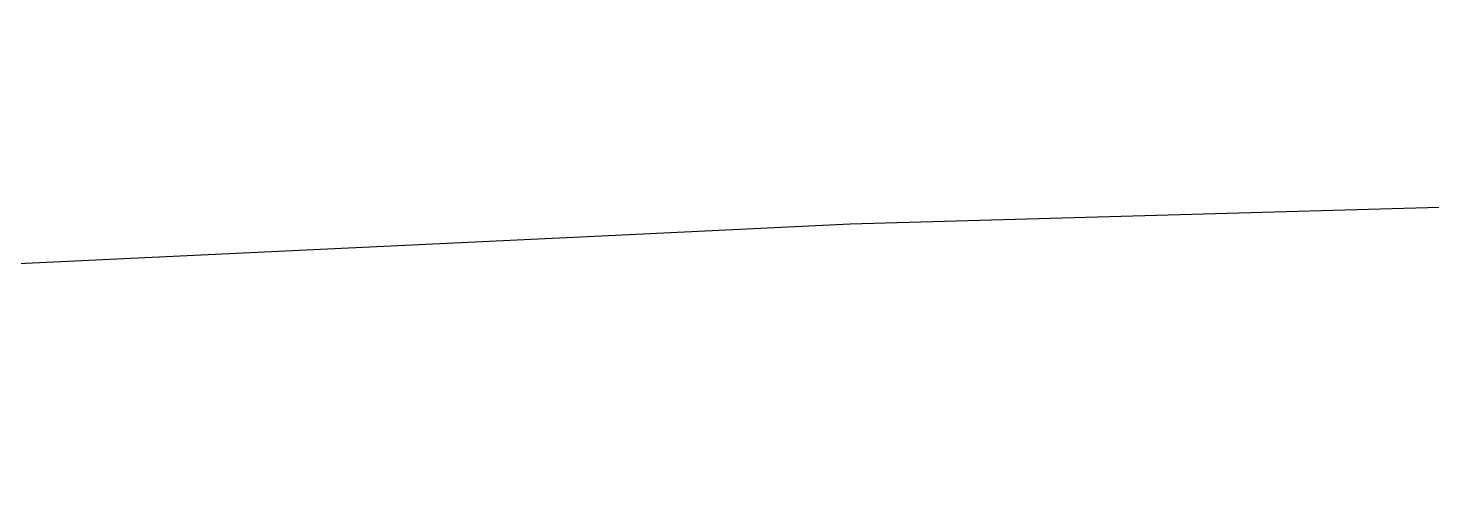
# Model space of a CAD drawing. Header units: millimetres. Extents: x 1464389 to 1998638, y -29162 to 256806.
# Drawn here: x 1952915.9515 to 1952916.2505, y 188645.8753 to 188645.9736 of the extents above; entities that cross this region are included whole.
import ezdxf

# ---------------------------------------------------------------- set-up
doc = ezdxf.new("R2010")
doc.units = ezdxf.units.MM
doc.header["$LTSCALE"] = 15
doc.layers.add('Furnitures', color=7, linetype='Continuous', lineweight=25, true_color=0x753b00)

# ---------------------------------------------------------------- blocks, each defined once
blk = doc.blocks.new('soket')
at = {"layer": 'Furnitures'}
for p, q in [((37524.564489, -27144.311456), (37524.420842, -27144.307421)), ((37524.569458, -27144.311693), (37524.564489, -27144.311456)), ((37524.678969, -27144.316918), (37524.569458, -27144.311693))]:
    blk.add_line(p, q, dxfattribs=at)

msp = doc.modelspace()

# ---------------------------------------------------------------- linework, layer by layer
at = {"layer": 'Furnitures'}
for p, q in [((1952916.12656, 188645.93188), (1952917.61328, 188645.97364)), ((1952916.12656, 188645.93188), (1952917.61328, 188645.97364)), ((1952916.12656, 188645.93188), (1952917.61328, 188645.97364)), ((1952916.12656, 188645.93188), (1952917.61328, 188645.97364)), ((1952916.12656, 188645.93188), (1952917.61328, 188645.97364)), ((1952916.12656, 188645.93188), (1952917.61328, 188645.97364)), ((1952916.12656, 188645.93188), (1952917.61328, 188645.97364)), ((1952916.12656, 188645.93188), (1952917.61328, 188645.97364)), ((1952916.12656, 188645.93188), (1952917.61328, 188645.97364)), ((1952916.12656, 188645.93188), (1952917.61328, 188645.97364)), ((1952916.12656, 188645.93188), (1952917.61328, 188645.97364)), ((1952916.12656, 188645.93188), (1952917.61328, 188645.97364)), ((1952916.12656, 188645.93188), (1952917.61328, 188645.97364)), ((1952916.12656, 188645.93188), (1952917.61328, 188645.97364)), ((1952916.12656, 188645.93188), (1952917.61328, 188645.97364)), ((1952916.12656, 188645.93188), (1952917.61328, 188645.97364)), ((1952916.12656, 188645.93188), (1952917.61328, 188645.97364)), ((1952916.12656, 188645.93188), (1952917.61328, 188645.97364)), ((1952916.12656, 188645.93188), (1952917.61328, 188645.97364)), ((1952916.12656, 188645.93188), (1952917.61328, 188645.97364)), ((1952916.12656, 188645.93188), (1952917.61328, 188645.97364)), ((1952916.12656, 188645.93188), (1952917.61328, 188645.97364)), ((1952916.12656, 188645.93188), (1952917.61328, 188645.97364)), ((1952916.12656, 188645.93188), (1952917.61328, 188645.97364)), ((1952916.12656, 188645.93188), (1952917.61328, 188645.97364)), ((1952916.12656, 188645.93188), (1952917.61328, 188645.97364)), ((1952916.12656, 188645.93188), (1952917.61328, 188645.97364)), ((1952916.12656, 188645.93188), (1952917.61328, 188645.97364)), ((1952916.12656, 188645.93188), (1952917.61328, 188645.97364)), ((1952916.12656, 188645.93188), (1952917.61328, 188645.97364)), ((1952916.12656, 188645.93188), (1952917.61328, 188645.97364)), ((1952916.12656, 188645.93188), (1952917.61328, 188645.97364)), ((1952916.12656, 188645.93188), (1952917.61328, 188645.97364)), ((1952916.12656, 188645.93188), (1952917.61328, 188645.97364)), ((1952916.12656, 188645.93188), (1952917.61328, 188645.97364)), ((1952916.12656, 188645.93188), (1952917.61328, 188645.97364)), ((1952916.12656, 188645.93188), (1952917.61328, 188645.97364)), ((1952916.12656, 188645.93188), (1952917.61328, 188645.97364)), ((1952916.12656, 188645.93188), (1952917.61328, 188645.97364)), ((1952916.12656, 188645.93188), (1952917.61328, 188645.97364)), ((1952916.12656, 188645.93188), (1952917.61328, 188645.97364)), ((1952916.12656, 188645.93188), (1952917.61328, 188645.97364)), ((1952916.12656, 188645.93188), (1952917.61328, 188645.97364)), ((1952916.12656, 188645.93188), (1952917.61328, 188645.97364)), ((1952916.12656, 188645.93188), (1952917.61328, 188645.97364)), ((1952916.12656, 188645.93188), (1952917.61328, 188645.97364)), ((1952916.12656, 188645.93188), (1952917.61328, 188645.97364)), ((1952916.12656, 188645.93188), (1952917.61328, 188645.97364)), ((1952916.12656, 188645.93188), (1952917.61328, 188645.97364)), ((1952916.12656, 188645.93188), (1952917.61328, 188645.97364)), ((1952916.12656, 188645.93188), (1952917.61328, 188645.97364)), ((1952916.12656, 188645.93188), (1952917.61328, 188645.97364)), ((1952916.12656, 188645.93188), (1952917.61328, 188645.97364)), ((1952916.12656, 188645.93188), (1952917.61328, 188645.97364)), ((1952916.12656, 188645.93188), (1952917.61328, 188645.97364)), ((1952916.12656, 188645.93188), (1952917.61328, 188645.97364)), ((1952916.12656, 188645.93188), (1952917.61328, 188645.97364)), ((1952916.12656, 188645.93188), (1952917.61328, 188645.97364)), ((1952916.12656, 188645.93188), (1952917.61328, 188645.97364)), ((1952916.12656, 188645.93188), (1952917.61328, 188645.97364)), ((1952916.12656, 188645.93188), (1952917.61328, 188645.97364)), ((1952916.12656, 188645.93188), (1952917.61328, 188645.97364)), ((1952916.12656, 188645.93188), (1952917.61328, 188645.97364)), ((1952916.12656, 188645.93188), (1952917.61328, 188645.97364)), ((1952916.12656, 188645.93188), (1952917.61328, 188645.97364)), ((1952916.12656, 188645.93188), (1952917.61328, 188645.97364)), ((1952916.12656, 188645.93188), (1952917.61328, 188645.97364)), ((1952916.12656, 188645.93188), (1952917.61328, 188645.97364)), ((1952916.12656, 188645.93188), (1952917.61328, 188645.97364)), ((1952916.12656, 188645.93188), (1952917.61328, 188645.97364)), ((1952916.12656, 188645.93188), (1952917.61328, 188645.97364)), ((1952916.12656, 188645.93188), (1952917.61328, 188645.97364)), ((1952916.12656, 188645.93188), (1952917.61328, 188645.97364)), ((1952916.12656, 188645.93188), (1952917.61328, 188645.97364)), ((1952916.12656, 188645.93188), (1952917.61328, 188645.97364)), ((1952916.12656, 188645.93188), (1952917.61328, 188645.97364)), ((1952916.12656, 188645.93188), (1952917.61328, 188645.97364)), ((1952916.12656, 188645.93188), (1952917.61328, 188645.97364)), ((1952916.12656, 188645.93188), (1952917.61328, 188645.97364)), ((1952916.12656, 188645.93188), (1952917.61328, 188645.97364)), ((1952916.12656, 188645.93188), (1952917.61328, 188645.97364)), ((1952916.12656, 188645.93188), (1952917.61328, 188645.97364)), ((1952916.12656, 188645.93188), (1952917.61328, 188645.97364)), ((1952916.12656, 188645.93188), (1952917.61328, 188645.97364)), ((1952916.12656, 188645.93188), (1952917.61328, 188645.97364)), ((1952916.12656, 188645.93188), (1952917.61328, 188645.97364)), ((1952916.12656, 188645.93188), (1952917.61328, 188645.97364)), ((1952916.12656, 188645.93188), (1952917.61328, 188645.97364)), ((1952916.12656, 188645.93188), (1952917.61328, 188645.97364)), ((1952916.12656, 188645.93188), (1952917.61328, 188645.97364)), ((1952916.12656, 188645.93188), (1952917.61328, 188645.97364)), ((1952916.12656, 188645.93188), (1952917.61328, 188645.97364)), ((1952916.12656, 188645.93188), (1952917.61328, 188645.97364)), ((1952916.12656, 188645.93188), (1952917.61328, 188645.97364)), ((1952916.12656, 188645.93188), (1952917.61328, 188645.97364)), ((1952916.12656, 188645.93188), (1952917.61328, 188645.97364)), ((1952916.12656, 188645.93188), (1952917.61328, 188645.97364)), ((1952916.12656, 188645.93188), (1952917.61328, 188645.97364)), ((1952916.12656, 188645.93188), (1952917.61328, 188645.97364)), ((1952916.12656, 188645.93188), (1952917.61328, 188645.97364)), ((1952916.12656, 188645.93188), (1952917.61328, 188645.97364)), ((1952916.12656, 188645.93188), (1952917.61328, 188645.97364)), ((1952916.12656, 188645.93188), (1952917.61328, 188645.97364)), ((1952916.12656, 188645.93188), (1952917.61328, 188645.97364)), ((1952916.12656, 188645.93188), (1952917.61328, 188645.97364)), ((1952916.12656, 188645.93188), (1952917.61328, 188645.97364)), ((1952916.12656, 188645.93188), (1952917.61328, 188645.97364)), ((1952916.12656, 188645.93188), (1952917.61328, 188645.97364)), ((1952916.12656, 188645.93188), (1952917.61328, 188645.97364)), ((1952916.12656, 188645.93188), (1952917.61328, 188645.97364)), ((1952916.12656, 188645.93188), (1952917.61328, 188645.97364)), ((1952916.12656, 188645.93188), (1952917.61328, 188645.97364)), ((1952916.12656, 188645.93188), (1952917.61328, 188645.97364)), ((1952916.12656, 188645.93188), (1952917.61328, 188645.97364)), ((1952916.12656, 188645.93188), (1952917.61328, 188645.97364)), ((1952916.12656, 188645.93188), (1952917.61328, 188645.97364)), ((1952916.12656, 188645.93188), (1952917.61328, 188645.97364)), ((1952916.12656, 188645.93188), (1952917.61328, 188645.97364)), ((1952916.12656, 188645.93188), (1952917.61328, 188645.97364)), ((1952916.12656, 188645.93188), (1952917.61328, 188645.97364)), ((1952916.12656, 188645.93188), (1952917.61328, 188645.97364)), ((1952916.12656, 188645.93188), (1952917.61328, 188645.97364)), ((1952916.12656, 188645.93188), (1952917.61328, 188645.97364)), ((1952916.12656, 188645.93188), (1952917.61328, 188645.97364)), ((1952916.12656, 188645.93188), (1952917.61328, 188645.97364)), ((1952916.12656, 188645.93188), (1952917.61328, 188645.97364)), ((1952916.12656, 188645.93188), (1952917.61328, 188645.97364)), ((1952916.12656, 188645.93188), (1952917.61328, 188645.97364)), ((1952916.12656, 188645.93188), (1952917.61328, 188645.97364)), ((1952916.12656, 188645.93188), (1952917.61328, 188645.97364)), ((1952916.12656, 188645.93188), (1952917.61328, 188645.97364)), ((1952916.12656, 188645.93188), (1952917.61328, 188645.97364)), ((1952916.12656, 188645.93188), (1952917.61328, 188645.97364)), ((1952916.12656, 188645.93188), (1952917.61328, 188645.97364)), ((1952916.12656, 188645.93188), (1952917.61328, 188645.97364)), ((1952916.12656, 188645.93188), (1952917.61328, 188645.97364)), ((1952916.12656, 188645.93188), (1952917.61328, 188645.97364)), ((1952916.12656, 188645.93188), (1952917.61328, 188645.97364)), ((1952916.12656, 188645.93188), (1952917.61328, 188645.97364)), ((1952916.12656, 188645.93188), (1952917.61328, 188645.97364)), ((1952916.12656, 188645.93188), (1952917.61328, 188645.97364)), ((1952916.12656, 188645.93188), (1952917.61328, 188645.97364)), ((1952916.12656, 188645.93188), (1952917.61328, 188645.97364)), ((1952916.12656, 188645.93188), (1952917.61328, 188645.97364)), ((1952916.12656, 188645.93188), (1952917.61328, 188645.97364)), ((1952916.12656, 188645.93188), (1952917.61328, 188645.97364)), ((1952916.12656, 188645.93188), (1952917.61328, 188645.97364)), ((1952916.12656, 188645.93188), (1952917.61328, 188645.97364)), ((1952916.12656, 188645.93188), (1952917.61328, 188645.97364)), ((1952916.12656, 188645.93188), (1952917.61328, 188645.97364)), ((1952916.12656, 188645.93188), (1952917.61328, 188645.97364)), ((1952916.12656, 188645.93188), (1952917.61328, 188645.97364)), ((1952916.12656, 188645.93188), (1952917.61328, 188645.97364)), ((1952916.12656, 188645.93188), (1952917.61328, 188645.97364)), ((1952916.12656, 188645.93188), (1952917.61328, 188645.97364)), ((1952916.12656, 188645.93188), (1952917.61328, 188645.97364)), ((1952916.12656, 188645.93188), (1952917.61328, 188645.97364)), ((1952916.12656, 188645.93188), (1952917.61328, 188645.97364)), ((1952916.12656, 188645.93188), (1952917.61328, 188645.97364)), ((1952916.12656, 188645.93188), (1952917.61328, 188645.97364)), ((1952916.12656, 188645.93188), (1952917.61328, 188645.97364)), ((1952916.12656, 188645.93188), (1952917.61328, 188645.97364)), ((1952916.12656, 188645.93188), (1952917.61328, 188645.97364)), ((1952916.12656, 188645.93188), (1952917.61328, 188645.97364)), ((1952916.12656, 188645.93188), (1952917.61328, 188645.97364)), ((1952916.12656, 188645.93188), (1952917.61328, 188645.97364)), ((1952916.12656, 188645.93188), (1952917.61328, 188645.97364)), ((1952916.12656, 188645.93188), (1952917.61328, 188645.97364)), ((1952916.12656, 188645.93188), (1952917.61328, 188645.97364)), ((1952916.12656, 188645.93188), (1952917.61328, 188645.97364)), ((1952916.12656, 188645.93188), (1952917.61328, 188645.97364)), ((1952916.12656, 188645.93188), (1952917.61328, 188645.97364)), ((1952916.12656, 188645.93188), (1952917.61328, 188645.97364)), ((1952916.12656, 188645.93188), (1952917.61328, 188645.97364)), ((1952916.12656, 188645.93188), (1952917.61328, 188645.97364)), ((1952916.12656, 188645.93188), (1952917.61328, 188645.97364)), ((1952916.12656, 188645.93188), (1952917.61328, 188645.97364)), ((1952916.12656, 188645.93188), (1952917.61328, 188645.97364)), ((1952916.12656, 188645.93188), (1952917.61328, 188645.97364)), ((1952916.12656, 188645.93188), (1952917.61328, 188645.97364)), ((1952916.12656, 188645.93188), (1952917.61328, 188645.97364)), ((1952916.12656, 188645.93188), (1952917.61328, 188645.97364)), ((1952916.12656, 188645.93188), (1952917.61328, 188645.97364)), ((1952916.12656, 188645.93188), (1952917.61328, 188645.97364)), ((1952916.12656, 188645.93188), (1952917.61328, 188645.97364)), ((1952916.12656, 188645.93188), (1952917.61328, 188645.97364)), ((1952916.12656, 188645.93188), (1952917.61328, 188645.97364)), ((1952916.12656, 188645.93188), (1952917.61328, 188645.97364)), ((1952916.12656, 188645.93188), (1952917.61328, 188645.97364)), ((1952916.12656, 188645.93188), (1952917.61328, 188645.97364)), ((1952916.12656, 188645.93188), (1952917.61328, 188645.97364)), ((1952916.12656, 188645.93188), (1952917.61328, 188645.97364)), ((1952916.12656, 188645.93188), (1952917.61328, 188645.97364)), ((1952916.12656, 188645.93188), (1952917.61328, 188645.97364)), ((1952916.12656, 188645.93188), (1952917.61328, 188645.97364)), ((1952916.12656, 188645.93188), (1952917.61328, 188645.97364)), ((1952916.12656, 188645.93188), (1952917.61328, 188645.97364)), ((1952916.12656, 188645.93188), (1952917.61328, 188645.97364)), ((1952916.12656, 188645.93188), (1952917.61328, 188645.97364)), ((1952916.12656, 188645.93188), (1952917.61328, 188645.97364)), ((1952916.12656, 188645.93188), (1952917.61328, 188645.97364)), ((1952916.12656, 188645.93188), (1952917.61328, 188645.97364)), ((1952916.12656, 188645.93188), (1952917.61328, 188645.97364)), ((1952916.12656, 188645.93188), (1952917.61328, 188645.97364)), ((1952916.12656, 188645.93188), (1952917.61328, 188645.97364)), ((1952916.12656, 188645.93188), (1952917.61328, 188645.97364)), ((1952916.12656, 188645.93188), (1952917.61328, 188645.97364)), ((1952916.12656, 188645.93188), (1952917.61328, 188645.97364)), ((1952916.12656, 188645.93188), (1952917.61328, 188645.97364)), ((1952916.12656, 188645.93188), (1952917.61328, 188645.97364)), ((1952916.12656, 188645.93188), (1952917.61328, 188645.97364)), ((1952916.12656, 188645.93188), (1952917.61328, 188645.97364)), ((1952916.12656, 188645.93188), (1952917.61328, 188645.97364)), ((1952916.12656, 188645.93188), (1952917.61328, 188645.97364)), ((1952916.12656, 188645.93188), (1952917.61328, 188645.97364)), ((1952916.12656, 188645.93188), (1952917.61328, 188645.97364)), ((1952916.12656, 188645.93188), (1952917.61328, 188645.97364)), ((1952916.12656, 188645.93188), (1952917.61328, 188645.97364)), ((1952916.12656, 188645.93188), (1952917.61328, 188645.97364)), ((1952916.12656, 188645.93188), (1952917.61328, 188645.97364)), ((1952916.12656, 188645.93188), (1952917.61328, 188645.97364)), ((1952916.12656, 188645.93188), (1952917.61328, 188645.97364)), ((1952916.12656, 188645.93188), (1952917.61328, 188645.97364)), ((1952916.12656, 188645.93188), (1952917.61328, 188645.97364)), ((1952916.12656, 188645.93188), (1952917.61328, 188645.97364)), ((1952916.12656, 188645.93188), (1952917.61328, 188645.97364)), ((1952916.12656, 188645.93188), (1952917.61328, 188645.97364)), ((1952916.12656, 188645.93188), (1952917.61328, 188645.97364)), ((1952916.12656, 188645.93188), (1952917.61328, 188645.97364)), ((1952916.12656, 188645.93188), (1952917.61328, 188645.97364)), ((1952916.12656, 188645.93188), (1952917.61328, 188645.97364)), ((1952916.12656, 188645.93188), (1952917.61328, 188645.97364)), ((1952916.12656, 188645.93188), (1952917.61328, 188645.97364)), ((1952916.12656, 188645.93188), (1952917.61328, 188645.97364)), ((1952916.12656, 188645.93188), (1952917.61328, 188645.97364)), ((1952914.94172, 188645.87535), (1952916.07513, 188645.92942)), ((1952914.94172, 188645.87535), (1952916.07513, 188645.92942)), ((1952914.94172, 188645.87535), (1952916.07513, 188645.92942)), ((1952914.94172, 188645.87535), (1952916.07513, 188645.92942)), ((1952914.94172, 188645.87535), (1952916.07513, 188645.92942)), ((1952914.94172, 188645.87535), (1952916.07513, 188645.92942)), ((1952914.94172, 188645.87535), (1952916.07513, 188645.92942)), ((1952914.94172, 188645.87535), (1952916.07513, 188645.92942)), ((1952914.94172, 188645.87535), (1952916.07513, 188645.92942)), ((1952914.94172, 188645.87535), (1952916.07513, 188645.92942)), ((1952914.94172, 188645.87535), (1952916.07513, 188645.92942)), ((1952914.94172, 188645.87535), (1952916.07513, 188645.92942)), ((1952914.94172, 188645.87535), (1952916.07513, 188645.92942)), ((1952914.94172, 188645.87535), (1952916.07513, 188645.92942)), ((1952914.94172, 188645.87535), (1952916.07513, 188645.92942)), ((1952914.94172, 188645.87535), (1952916.07513, 188645.92942)), ((1952914.94172, 188645.87535), (1952916.07513, 188645.92942)), ((1952914.94172, 188645.87535), (1952916.07513, 188645.92942)), ((1952914.94172, 188645.87535), (1952916.07513, 188645.92942)), ((1952914.94172, 188645.87535), (1952916.07513, 188645.92942)), ((1952914.94172, 188645.87535), (1952916.07513, 188645.92942)), ((1952914.94172, 188645.87535), (1952916.07513, 188645.92942)), ((1952914.94172, 188645.87535), (1952916.07513, 188645.92942)), ((1952914.94172, 188645.87535), (1952916.07513, 188645.92942)), ((1952914.94172, 188645.87535), (1952916.07513, 188645.92942)), ((1952914.94172, 188645.87535), (1952916.07513, 188645.92942)), ((1952914.94172, 188645.87535), (1952916.07513, 188645.92942)), ((1952914.94172, 188645.87535), (1952916.07513, 188645.92942)), ((1952914.94172, 188645.87535), (1952916.07513, 188645.92942)), ((1952914.94172, 188645.87535), (1952916.07513, 188645.92942)), ((1952914.94172, 188645.87535), (1952916.07513, 188645.92942)), ((1952914.94172, 188645.87535), (1952916.07513, 188645.92942)), ((1952914.94172, 188645.87535), (1952916.07513, 188645.92942)), ((1952914.94172, 188645.87535), (1952916.07513, 188645.92942)), ((1952914.94172, 188645.87535), (1952916.07513, 188645.92942)), ((1952914.94172, 188645.87535), (1952916.07513, 188645.92942)), ((1952914.94172, 188645.87535), (1952916.07513, 188645.92942)), ((1952914.94172, 188645.87535), (1952916.07513, 188645.92942)), ((1952914.94172, 188645.87535), (1952916.07513, 188645.92942)), ((1952914.94172, 188645.87535), (1952916.07513, 188645.92942)), ((1952914.94172, 188645.87535), (1952916.07513, 188645.92942)), ((1952914.94172, 188645.87535), (1952916.07513, 188645.92942)), ((1952914.94172, 188645.87535), (1952916.07513, 188645.92942)), ((1952914.94172, 188645.87535), (1952916.07513, 188645.92942)), ((1952914.94172, 188645.87535), (1952916.07513, 188645.92942)), ((1952914.94172, 188645.87535), (1952916.07513, 188645.92942)), ((1952914.94172, 188645.87535), (1952916.07513, 188645.92942)), ((1952914.94172, 188645.87535), (1952916.07513, 188645.92942)), ((1952914.94172, 188645.87535), (1952916.07513, 188645.92942)), ((1952914.94172, 188645.87535), (1952916.07513, 188645.92942)), ((1952914.94172, 188645.87535), (1952916.07513, 188645.92942)), ((1952914.94172, 188645.87535), (1952916.07513, 188645.92942)), ((1952914.94172, 188645.87535), (1952916.07513, 188645.92942)), ((1952914.94172, 188645.87535), (1952916.07513, 188645.92942)), ((1952914.94172, 188645.87535), (1952916.07513, 188645.92942)), ((1952914.94172, 188645.87535), (1952916.07513, 188645.92942)), ((1952914.94172, 188645.87535), (1952916.07513, 188645.92942)), ((1952914.94172, 188645.87535), (1952916.07513, 188645.92942)), ((1952914.94172, 188645.87535), (1952916.07513, 188645.92942)), ((1952914.94172, 188645.87535), (1952916.07513, 188645.92942)), ((1952914.94172, 188645.87535), (1952916.07513, 188645.92942)), ((1952914.94172, 188645.87535), (1952916.07513, 188645.92942)), ((1952914.94172, 188645.87535), (1952916.07513, 188645.92942)), ((1952914.94172, 188645.87535), (1952916.07513, 188645.92942)), ((1952914.94172, 188645.87535), (1952916.07513, 188645.92942)), ((1952914.94172, 188645.87535), (1952916.07513, 188645.92942)), ((1952914.94172, 188645.87535), (1952916.07513, 188645.92942)), ((1952914.94172, 188645.87535), (1952916.07513, 188645.92942)), ((1952914.94172, 188645.87535), (1952916.07513, 188645.92942)), ((1952914.94172, 188645.87535), (1952916.07513, 188645.92942)), ((1952914.94172, 188645.87535), (1952916.07513, 188645.92942)), ((1952914.94172, 188645.87535), (1952916.07513, 188645.92942)), ((1952914.94172, 188645.87535), (1952916.07513, 188645.92942)), ((1952914.94172, 188645.87535), (1952916.07513, 188645.92942)), ((1952914.94172, 188645.87535), (1952916.07513, 188645.92942)), ((1952914.94172, 188645.87535), (1952916.07513, 188645.92942)), ((1952914.94172, 188645.87535), (1952916.07513, 188645.92942)), ((1952914.94172, 188645.87535), (1952916.07513, 188645.92942)), ((1952914.94172, 188645.87535), (1952916.07513, 188645.92942)), ((1952914.94172, 188645.87535), (1952916.07513, 188645.92942)), ((1952914.94172, 188645.87535), (1952916.07513, 188645.92942)), ((1952914.94172, 188645.87535), (1952916.07513, 188645.92942)), ((1952914.94172, 188645.87535), (1952916.07513, 188645.92942)), ((1952914.94172, 188645.87535), (1952916.07513, 188645.92942)), ((1952914.94172, 188645.87535), (1952916.07513, 188645.92942)), ((1952914.94172, 188645.87535), (1952916.07513, 188645.92942)), ((1952914.94172, 188645.87535), (1952916.07513, 188645.92942)), ((1952914.94172, 188645.87535), (1952916.07513, 188645.92942)), ((1952914.94172, 188645.87535), (1952916.07513, 188645.92942)), ((1952914.94172, 188645.87535), (1952916.07513, 188645.92942)), ((1952914.94172, 188645.87535), (1952916.07513, 188645.92942)), ((1952914.94172, 188645.87535), (1952916.07513, 188645.92942)), ((1952914.94172, 188645.87535), (1952916.07513, 188645.92942)), ((1952914.94172, 188645.87535), (1952916.07513, 188645.92942)), ((1952914.94172, 188645.87535), (1952916.07513, 188645.92942)), ((1952914.94172, 188645.87535), (1952916.07513, 188645.92942)), ((1952914.94172, 188645.87535), (1952916.07513, 188645.92942)), ((1952914.94172, 188645.87535), (1952916.07513, 188645.92942)), ((1952914.94172, 188645.87535), (1952916.07513, 188645.92942)), ((1952914.94172, 188645.87535), (1952916.07513, 188645.92942)), ((1952914.94172, 188645.87535), (1952916.07513, 188645.92942)), ((1952914.94172, 188645.87535), (1952916.07513, 188645.92942)), ((1952914.94172, 188645.87535), (1952916.07513, 188645.92942)), ((1952914.94172, 188645.87535), (1952916.07513, 188645.92942)), ((1952914.94172, 188645.87535), (1952916.07513, 188645.92942)), ((1952914.94172, 188645.87535), (1952916.07513, 188645.92942)), ((1952914.94172, 188645.87535), (1952916.07513, 188645.92942)), ((1952914.94172, 188645.87535), (1952916.07513, 188645.92942)), ((1952914.94172, 188645.87535), (1952916.07513, 188645.92942)), ((1952914.94172, 188645.87535), (1952916.07513, 188645.92942)), ((1952914.94172, 188645.87535), (1952916.07513, 188645.92942)), ((1952914.94172, 188645.87535), (1952916.07513, 188645.92942)), ((1952914.94172, 188645.87535), (1952916.07513, 188645.92942)), ((1952914.94172, 188645.87535), (1952916.07513, 188645.92942)), ((1952914.94172, 188645.87535), (1952916.07513, 188645.92942)), ((1952914.94172, 188645.87535), (1952916.07513, 188645.92942)), ((1952914.94172, 188645.87535), (1952916.07513, 188645.92942)), ((1952914.94172, 188645.87535), (1952916.07513, 188645.92942)), ((1952914.94172, 188645.87535), (1952916.07513, 188645.92942)), ((1952914.94172, 188645.87535), (1952916.07513, 188645.92942)), ((1952914.94172, 188645.87535), (1952916.07513, 188645.92942)), ((1952914.94172, 188645.87535), (1952916.07513, 188645.92942)), ((1952914.94172, 188645.87535), (1952916.07513, 188645.92942)), ((1952914.94172, 188645.87535), (1952916.07513, 188645.92942)), ((1952914.94172, 188645.87535), (1952916.07513, 188645.92942)), ((1952914.94172, 188645.87535), (1952916.07513, 188645.92942)), ((1952914.94172, 188645.87535), (1952916.07513, 188645.92942)), ((1952914.94172, 188645.87535), (1952916.07513, 188645.92942)), ((1952914.94172, 188645.87535), (1952916.07513, 188645.92942)), ((1952914.94172, 188645.87535), (1952916.07513, 188645.92942)), ((1952914.94172, 188645.87535), (1952916.07513, 188645.92942)), ((1952914.94172, 188645.87535), (1952916.07513, 188645.92942)), ((1952914.94172, 188645.87535), (1952916.07513, 188645.92942)), ((1952914.94172, 188645.87535), (1952916.07513, 188645.92942)), ((1952914.94172, 188645.87535), (1952916.07513, 188645.92942)), ((1952914.94172, 188645.87535), (1952916.07513, 188645.92942)), ((1952914.94172, 188645.87535), (1952916.07513, 188645.92942)), ((1952914.94172, 188645.87535), (1952916.07513, 188645.92942)), ((1952914.94172, 188645.87535), (1952916.07513, 188645.92942)), ((1952914.94172, 188645.87535), (1952916.07513, 188645.92942)), ((1952914.94172, 188645.87535), (1952916.07513, 188645.92942)), ((1952914.94172, 188645.87535), (1952916.07513, 188645.92942)), ((1952914.94172, 188645.87535), (1952916.07513, 188645.92942)), ((1952914.94172, 188645.87535), (1952916.07513, 188645.92942)), ((1952914.94172, 188645.87535), (1952916.07513, 188645.92942)), ((1952914.94172, 188645.87535), (1952916.07513, 188645.92942)), ((1952914.94172, 188645.87535), (1952916.07513, 188645.92942)), ((1952914.94172, 188645.87535), (1952916.07513, 188645.92942)), ((1952914.94172, 188645.87535), (1952916.07513, 188645.92942)), ((1952914.94172, 188645.87535), (1952916.07513, 188645.92942)), ((1952914.94172, 188645.87535), (1952916.07513, 188645.92942)), ((1952914.94172, 188645.87535), (1952916.07513, 188645.92942)), ((1952914.94172, 188645.87535), (1952916.07513, 188645.92942)), ((1952914.94172, 188645.87535), (1952916.07513, 188645.92942)), ((1952914.94172, 188645.87535), (1952916.07513, 188645.92942)), ((1952914.94172, 188645.87535), (1952916.07513, 188645.92942)), ((1952914.94172, 188645.87535), (1952916.07513, 188645.92942)), ((1952914.94172, 188645.87535), (1952916.07513, 188645.92942)), ((1952914.94172, 188645.87535), (1952916.07513, 188645.92942)), ((1952914.94172, 188645.87535), (1952916.07513, 188645.92942)), ((1952914.94172, 188645.87535), (1952916.07513, 188645.92942)), ((1952914.94172, 188645.87535), (1952916.07513, 188645.92942)), ((1952914.94172, 188645.87535), (1952916.07513, 188645.92942)), ((1952914.94172, 188645.87535), (1952916.07513, 188645.92942)), ((1952914.94172, 188645.87535), (1952916.07513, 188645.92942)), ((1952914.94172, 188645.87535), (1952916.07513, 188645.92942)), ((1952914.94172, 188645.87535), (1952916.07513, 188645.92942)), ((1952914.94172, 188645.87535), (1952916.07513, 188645.92942)), ((1952914.94172, 188645.87535), (1952916.07513, 188645.92942)), ((1952914.94172, 188645.87535), (1952916.07513, 188645.92942)), ((1952914.94172, 188645.87535), (1952916.07513, 188645.92942)), ((1952914.94172, 188645.87535), (1952916.07513, 188645.92942)), ((1952914.94172, 188645.87535), (1952916.07513, 188645.92942)), ((1952914.94172, 188645.87535), (1952916.07513, 188645.92942)), ((1952914.94172, 188645.87535), (1952916.07513, 188645.92942)), ((1952914.94172, 188645.87535), (1952916.07513, 188645.92942)), ((1952914.94172, 188645.87535), (1952916.07513, 188645.92942)), ((1952914.94172, 188645.87535), (1952916.07513, 188645.92942)), ((1952914.94172, 188645.87535), (1952916.07513, 188645.92942)), ((1952914.94172, 188645.87535), (1952916.07513, 188645.92942)), ((1952914.94172, 188645.87535), (1952916.07513, 188645.92942)), ((1952914.94172, 188645.87535), (1952916.07513, 188645.92942)), ((1952914.94172, 188645.87535), (1952916.07513, 188645.92942)), ((1952914.94172, 188645.87535), (1952916.07513, 188645.92942)), ((1952914.94172, 188645.87535), (1952916.07513, 188645.92942)), ((1952914.94172, 188645.87535), (1952916.07513, 188645.92942)), ((1952914.94172, 188645.87535), (1952916.07513, 188645.92942)), ((1952914.94172, 188645.87535), (1952916.07513, 188645.92942)), ((1952914.94172, 188645.87535), (1952916.07513, 188645.92942)), ((1952914.94172, 188645.87535), (1952916.07513, 188645.92942)), ((1952914.94172, 188645.87535), (1952916.07513, 188645.92942)), ((1952914.94172, 188645.87535), (1952916.07513, 188645.92942)), ((1952914.94172, 188645.87535), (1952916.07513, 188645.92942)), ((1952914.94172, 188645.87535), (1952916.07513, 188645.92942)), ((1952914.94172, 188645.87535), (1952916.07513, 188645.92942)), ((1952914.94172, 188645.87535), (1952916.07513, 188645.92942)), ((1952914.94172, 188645.87535), (1952916.07513, 188645.92942)), ((1952914.94172, 188645.87535), (1952916.07513, 188645.92942)), ((1952914.94172, 188645.87535), (1952916.07513, 188645.92942)), ((1952914.94172, 188645.87535), (1952916.07513, 188645.92942)), ((1952914.94172, 188645.87535), (1952916.07513, 188645.92942)), ((1952914.94172, 188645.87535), (1952916.07513, 188645.92942)), ((1952914.94172, 188645.87535), (1952916.07513, 188645.92942)), ((1952914.94172, 188645.87535), (1952916.07513, 188645.92942)), ((1952914.94172, 188645.87535), (1952916.07513, 188645.92942)), ((1952914.94172, 188645.87535), (1952916.07513, 188645.92942)), ((1952914.94172, 188645.87535), (1952916.07513, 188645.92942)), ((1952914.94172, 188645.87535), (1952916.07513, 188645.92942)), ((1952914.94172, 188645.87535), (1952916.07513, 188645.92942)), ((1952914.94172, 188645.87535), (1952916.07513, 188645.92942)), ((1952914.94172, 188645.87535), (1952916.07513, 188645.92942)), ((1952914.94172, 188645.87535), (1952916.07513, 188645.92942)), ((1952914.94172, 188645.87535), (1952916.07513, 188645.92942)), ((1952914.94172, 188645.87535), (1952916.07513, 188645.92942)), ((1952914.94172, 188645.87535), (1952916.07513, 188645.92942)), ((1952914.94172, 188645.87535), (1952916.07513, 188645.92942)), ((1952914.94172, 188645.87535), (1952916.07513, 188645.92942)), ((1952914.94172, 188645.87535), (1952916.07513, 188645.92942)), ((1952914.94172, 188645.87535), (1952916.07513, 188645.92942)), ((1952914.94172, 188645.87535), (1952916.07513, 188645.92942)), ((1952914.94172, 188645.87535), (1952916.07513, 188645.92942)), ((1952914.94172, 188645.87535), (1952916.07513, 188645.92942)), ((1952914.94172, 188645.87535), (1952916.07513, 188645.92942)), ((1952914.94172, 188645.87535), (1952916.07513, 188645.92942)), ((1952914.94172, 188645.87535), (1952916.07513, 188645.92942)), ((1952914.94172, 188645.87535), (1952916.07513, 188645.92942)), ((1952914.94172, 188645.87535), (1952916.07513, 188645.92942)), ((1952914.94172, 188645.87535), (1952916.07513, 188645.92942)), ((1952914.94172, 188645.87535), (1952916.07513, 188645.92942)), ((1952914.94172, 188645.87535), (1952916.07513, 188645.92942)), ((1952914.94172, 188645.87535), (1952916.07513, 188645.92942)), ((1952914.94172, 188645.87535), (1952916.07513, 188645.92942)), ((1952914.94172, 188645.87535), (1952916.07513, 188645.92942)), ((1952914.94172, 188645.87535), (1952916.07513, 188645.92942)), ((1952914.94172, 188645.87535), (1952916.07513, 188645.92942)), ((1952916.07513, 188645.92942), (1952916.12656, 188645.93188)), ((1952916.07513, 188645.92942), (1952916.12656, 188645.93188)), ((1952916.07513, 188645.92942), (1952916.12656, 188645.93188)), ((1952916.07513, 188645.92942), (1952916.12656, 188645.93188)), ((1952916.07513, 188645.92942), (1952916.12656, 188645.93188)), ((1952916.07513, 188645.92942), (1952916.12656, 188645.93188)), ((1952916.07513, 188645.92942), (1952916.12656, 188645.93188)), ((1952916.07513, 188645.92942), (1952916.12656, 188645.93188)), ((1952916.07513, 188645.92942), (1952916.12656, 188645.93188)), ((1952916.07513, 188645.92942), (1952916.12656, 188645.93188)), ((1952916.07513, 188645.92942), (1952916.12656, 188645.93188)), ((1952916.07513, 188645.92942), (1952916.12656, 188645.93188)), ((1952916.07513, 188645.92942), (1952916.12656, 188645.93188)), ((1952916.07513, 188645.92942), (1952916.12656, 188645.93188)), ((1952916.07513, 188645.92942), (1952916.12656, 188645.93188)), ((1952916.07513, 188645.92942), (1952916.12656, 188645.93188)), ((1952916.07513, 188645.92942), (1952916.12656, 188645.93188)), ((1952916.07513, 188645.92942), (1952916.12656, 188645.93188)), ((1952916.07513, 188645.92942), (1952916.12656, 188645.93188)), ((1952916.07513, 188645.92942), (1952916.12656, 188645.93188)), ((1952916.07513, 188645.92942), (1952916.12656, 188645.93188)), ((1952916.07513, 188645.92942), (1952916.12656, 188645.93188)), ((1952916.07513, 188645.92942), (1952916.12656, 188645.93188)), ((1952916.07513, 188645.92942), (1952916.12656, 188645.93188)), ((1952916.07513, 188645.92942), (1952916.12656, 188645.93188)), ((1952916.07513, 188645.92942), (1952916.12656, 188645.93188)), ((1952916.07513, 188645.92942), (1952916.12656, 188645.93188)), ((1952916.07513, 188645.92942), (1952916.12656, 188645.93188)), ((1952916.07513, 188645.92942), (1952916.12656, 188645.93188)), ((1952916.07513, 188645.92942), (1952916.12656, 188645.93188)), ((1952916.07513, 188645.92942), (1952916.12656, 188645.93188)), ((1952916.07513, 188645.92942), (1952916.12656, 188645.93188)), ((1952916.07513, 188645.92942), (1952916.12656, 188645.93188)), ((1952916.07513, 188645.92942), (1952916.12656, 188645.93188)), ((1952916.07513, 188645.92942), (1952916.12656, 188645.93188)), ((1952916.07513, 188645.92942), (1952916.12656, 188645.93188)), ((1952916.07513, 188645.92942), (1952916.12656, 188645.93188)), ((1952916.07513, 188645.92942), (1952916.12656, 188645.93188)), ((1952916.07513, 188645.92942), (1952916.12656, 188645.93188)), ((1952916.07513, 188645.92942), (1952916.12656, 188645.93188)), ((1952916.07513, 188645.92942), (1952916.12656, 188645.93188)), ((1952916.07513, 188645.92942), (1952916.12656, 188645.93188)), ((1952916.07513, 188645.92942), (1952916.12656, 188645.93188)), ((1952916.07513, 188645.92942), (1952916.12656, 188645.93188)), ((1952916.07513, 188645.92942), (1952916.12656, 188645.93188)), ((1952916.07513, 188645.92942), (1952916.12656, 188645.93188)), ((1952916.07513, 188645.92942), (1952916.12656, 188645.93188)), ((1952916.07513, 188645.92942), (1952916.12656, 188645.93188)), ((1952916.07513, 188645.92942), (1952916.12656, 188645.93188)), ((1952916.07513, 188645.92942), (1952916.12656, 188645.93188)), ((1952916.07513, 188645.92942), (1952916.12656, 188645.93188)), ((1952916.07513, 188645.92942), (1952916.12656, 188645.93188)), ((1952916.07513, 188645.92942), (1952916.12656, 188645.93188)), ((1952916.07513, 188645.92942), (1952916.12656, 188645.93188)), ((1952916.07513, 188645.92942), (1952916.12656, 188645.93188)), ((1952916.07513, 188645.92942), (1952916.12656, 188645.93188)), ((1952916.07513, 188645.92942), (1952916.12656, 188645.93188)), ((1952916.07513, 188645.92942), (1952916.12656, 188645.93188)), ((1952916.07513, 188645.92942), (1952916.12656, 188645.93188)), ((1952916.07513, 188645.92942), (1952916.12656, 188645.93188)), ((1952916.07513, 188645.92942), (1952916.12656, 188645.93188)), ((1952916.07513, 188645.92942), (1952916.12656, 188645.93188)), ((1952916.07513, 188645.92942), (1952916.12656, 188645.93188)), ((1952916.07513, 188645.92942), (1952916.12656, 188645.93188)), ((1952916.07513, 188645.92942), (1952916.12656, 188645.93188)), ((1952916.07513, 188645.92942), (1952916.12656, 188645.93188)), ((1952916.07513, 188645.92942), (1952916.12656, 188645.93188)), ((1952916.07513, 188645.92942), (1952916.12656, 188645.93188)), ((1952916.07513, 188645.92942), (1952916.12656, 188645.93188)), ((1952916.07513, 188645.92942), (1952916.12656, 188645.93188)), ((1952916.07513, 188645.92942), (1952916.12656, 188645.93188)), ((1952916.07513, 188645.92942), (1952916.12656, 188645.93188)), ((1952916.07513, 188645.92942), (1952916.12656, 188645.93188)), ((1952916.07513, 188645.92942), (1952916.12656, 188645.93188)), ((1952916.07513, 188645.92942), (1952916.12656, 188645.93188)), ((1952916.07513, 188645.92942), (1952916.12656, 188645.93188)), ((1952916.07513, 188645.92942), (1952916.12656, 188645.93188)), ((1952916.07513, 188645.92942), (1952916.12656, 188645.93188)), ((1952916.07513, 188645.92942), (1952916.12656, 188645.93188)), ((1952916.07513, 188645.92942), (1952916.12656, 188645.93188)), ((1952916.07513, 188645.92942), (1952916.12656, 188645.93188)), ((1952916.07513, 188645.92942), (1952916.12656, 188645.93188)), ((1952916.07513, 188645.92942), (1952916.12656, 188645.93188)), ((1952916.07513, 188645.92942), (1952916.12656, 188645.93188)), ((1952916.07513, 188645.92942), (1952916.12656, 188645.93188)), ((1952916.07513, 188645.92942), (1952916.12656, 188645.93188)), ((1952916.07513, 188645.92942), (1952916.12656, 188645.93188)), ((1952916.07513, 188645.92942), (1952916.12656, 188645.93188)), ((1952916.07513, 188645.92942), (1952916.12656, 188645.93188)), ((1952916.07513, 188645.92942), (1952916.12656, 188645.93188)), ((1952916.07513, 188645.92942), (1952916.12656, 188645.93188)), ((1952916.07513, 188645.92942), (1952916.12656, 188645.93188)), ((1952916.07513, 188645.92942), (1952916.12656, 188645.93188)), ((1952916.07513, 188645.92942), (1952916.12656, 188645.93188)), ((1952916.07513, 188645.92942), (1952916.12656, 188645.93188)), ((1952916.07513, 188645.92942), (1952916.12656, 188645.93188)), ((1952916.07513, 188645.92942), (1952916.12656, 188645.93188)), ((1952916.07513, 188645.92942), (1952916.12656, 188645.93188)), ((1952916.07513, 188645.92942), (1952916.12656, 188645.93188)), ((1952916.07513, 188645.92942), (1952916.12656, 188645.93188)), ((1952916.07513, 188645.92942), (1952916.12656, 188645.93188)), ((1952916.07513, 188645.92942), (1952916.12656, 188645.93188)), ((1952916.07513, 188645.92942), (1952916.12656, 188645.93188)), ((1952916.07513, 188645.92942), (1952916.12656, 188645.93188)), ((1952916.07513, 188645.92942), (1952916.12656, 188645.93188)), ((1952916.07513, 188645.92942), (1952916.12656, 188645.93188)), ((1952916.07513, 188645.92942), (1952916.12656, 188645.93188)), ((1952916.07513, 188645.92942), (1952916.12656, 188645.93188)), ((1952916.07513, 188645.92942), (1952916.12656, 188645.93188)), ((1952916.07513, 188645.92942), (1952916.12656, 188645.93188)), ((1952916.07513, 188645.92942), (1952916.12656, 188645.93188)), ((1952916.07513, 188645.92942), (1952916.12656, 188645.93188)), ((1952916.07513, 188645.92942), (1952916.12656, 188645.93188)), ((1952916.07513, 188645.92942), (1952916.12656, 188645.93188)), ((1952916.07513, 188645.92942), (1952916.12656, 188645.93188)), ((1952916.07513, 188645.92942), (1952916.12656, 188645.93188)), ((1952916.07513, 188645.92942), (1952916.12656, 188645.93188)), ((1952916.07513, 188645.92942), (1952916.12656, 188645.93188)), ((1952916.07513, 188645.92942), (1952916.12656, 188645.93188)), ((1952916.07513, 188645.92942), (1952916.12656, 188645.93188)), ((1952916.07513, 188645.92942), (1952916.12656, 188645.93188)), ((1952916.07513, 188645.92942), (1952916.12656, 188645.93188)), ((1952916.07513, 188645.92942), (1952916.12656, 188645.93188)), ((1952916.07513, 188645.92942), (1952916.12656, 188645.93188)), ((1952916.07513, 188645.92942), (1952916.12656, 188645.93188)), ((1952916.07513, 188645.92942), (1952916.12656, 188645.93188)), ((1952916.07513, 188645.92942), (1952916.12656, 188645.93188)), ((1952916.07513, 188645.92942), (1952916.12656, 188645.93188)), ((1952916.07513, 188645.92942), (1952916.12656, 188645.93188)), ((1952916.07513, 188645.92942), (1952916.12656, 188645.93188)), ((1952916.07513, 188645.92942), (1952916.12656, 188645.93188)), ((1952916.07513, 188645.92942), (1952916.12656, 188645.93188)), ((1952916.07513, 188645.92942), (1952916.12656, 188645.93188)), ((1952916.07513, 188645.92942), (1952916.12656, 188645.93188)), ((1952916.07513, 188645.92942), (1952916.12656, 188645.93188)), ((1952916.07513, 188645.92942), (1952916.12656, 188645.93188)), ((1952916.07513, 188645.92942), (1952916.12656, 188645.93188)), ((1952916.07513, 188645.92942), (1952916.12656, 188645.93188)), ((1952916.07513, 188645.92942), (1952916.12656, 188645.93188)), ((1952916.07513, 188645.92942), (1952916.12656, 188645.93188)), ((1952916.07513, 188645.92942), (1952916.12656, 188645.93188)), ((1952916.07513, 188645.92942), (1952916.12656, 188645.93188)), ((1952916.07513, 188645.92942), (1952916.12656, 188645.93188)), ((1952916.07513, 188645.92942), (1952916.12656, 188645.93188)), ((1952916.07513, 188645.92942), (1952916.12656, 188645.93188)), ((1952916.07513, 188645.92942), (1952916.12656, 188645.93188)), ((1952916.07513, 188645.92942), (1952916.12656, 188645.93188)), ((1952916.07513, 188645.92942), (1952916.12656, 188645.93188)), ((1952916.07513, 188645.92942), (1952916.12656, 188645.93188)), ((1952916.07513, 188645.92942), (1952916.12656, 188645.93188)), ((1952916.07513, 188645.92942), (1952916.12656, 188645.93188)), ((1952916.07513, 188645.92942), (1952916.12656, 188645.93188)), ((1952916.07513, 188645.92942), (1952916.12656, 188645.93188)), ((1952916.07513, 188645.92942), (1952916.12656, 188645.93188)), ((1952916.07513, 188645.92942), (1952916.12656, 188645.93188)), ((1952916.07513, 188645.92942), (1952916.12656, 188645.93188)), ((1952916.07513, 188645.92942), (1952916.12656, 188645.93188)), ((1952916.07513, 188645.92942), (1952916.12656, 188645.93188)), ((1952916.07513, 188645.92942), (1952916.12656, 188645.93188)), ((1952916.07513, 188645.92942), (1952916.12656, 188645.93188)), ((1952916.07513, 188645.92942), (1952916.12656, 188645.93188)), ((1952916.07513, 188645.92942), (1952916.12656, 188645.93188)), ((1952916.07513, 188645.92942), (1952916.12656, 188645.93188)), ((1952916.07513, 188645.92942), (1952916.12656, 188645.93188)), ((1952916.07513, 188645.92942), (1952916.12656, 188645.93188)), ((1952916.07513, 188645.92942), (1952916.12656, 188645.93188)), ((1952916.07513, 188645.92942), (1952916.12656, 188645.93188)), ((1952916.07513, 188645.92942), (1952916.12656, 188645.93188)), ((1952916.07513, 188645.92942), (1952916.12656, 188645.93188)), ((1952916.07513, 188645.92942), (1952916.12656, 188645.93188)), ((1952916.07513, 188645.92942), (1952916.12656, 188645.93188)), ((1952916.07513, 188645.92942), (1952916.12656, 188645.93188)), ((1952916.07513, 188645.92942), (1952916.12656, 188645.93188)), ((1952916.07513, 188645.92942), (1952916.12656, 188645.93188)), ((1952916.07513, 188645.92942), (1952916.12656, 188645.93188)), ((1952916.07513, 188645.92942), (1952916.12656, 188645.93188)), ((1952916.07513, 188645.92942), (1952916.12656, 188645.93188)), ((1952916.07513, 188645.92942), (1952916.12656, 188645.93188)), ((1952916.07513, 188645.92942), (1952916.12656, 188645.93188)), ((1952916.07513, 188645.92942), (1952916.12656, 188645.93188)), ((1952916.07513, 188645.92942), (1952916.12656, 188645.93188)), ((1952916.07513, 188645.92942), (1952916.12656, 188645.93188)), ((1952916.07513, 188645.92942), (1952916.12656, 188645.93188)), ((1952916.07513, 188645.92942), (1952916.12656, 188645.93188)), ((1952916.07513, 188645.92942), (1952916.12656, 188645.93188)), ((1952916.07513, 188645.92942), (1952916.12656, 188645.93188)), ((1952916.07513, 188645.92942), (1952916.12656, 188645.93188)), ((1952916.07513, 188645.92942), (1952916.12656, 188645.93188)), ((1952916.07513, 188645.92942), (1952916.12656, 188645.93188)), ((1952916.07513, 188645.92942), (1952916.12656, 188645.93188)), ((1952916.07513, 188645.92942), (1952916.12656, 188645.93188)), ((1952916.07513, 188645.92942), (1952916.12656, 188645.93188)), ((1952916.07513, 188645.92942), (1952916.12656, 188645.93188)), ((1952916.07513, 188645.92942), (1952916.12656, 188645.93188)), ((1952916.07513, 188645.92942), (1952916.12656, 188645.93188)), ((1952916.07513, 188645.92942), (1952916.12656, 188645.93188)), ((1952916.07513, 188645.92942), (1952916.12656, 188645.93188)), ((1952916.07513, 188645.92942), (1952916.12656, 188645.93188)), ((1952916.07513, 188645.92942), (1952916.12656, 188645.93188)), ((1952916.07513, 188645.92942), (1952916.12656, 188645.93188)), ((1952916.07513, 188645.92942), (1952916.12656, 188645.93188)), ((1952916.07513, 188645.92942), (1952916.12656, 188645.93188)), ((1952916.07513, 188645.92942), (1952916.12656, 188645.93188)), ((1952916.07513, 188645.92942), (1952916.12656, 188645.93188)), ((1952916.07513, 188645.92942), (1952916.12656, 188645.93188)), ((1952916.07513, 188645.92942), (1952916.12656, 188645.93188)), ((1952916.07513, 188645.92942), (1952916.12656, 188645.93188)), ((1952916.07513, 188645.92942), (1952916.12656, 188645.93188)), ((1952916.07513, 188645.92942), (1952916.12656, 188645.93188)), ((1952916.07513, 188645.92942), (1952916.12656, 188645.93188)), ((1952916.07513, 188645.92942), (1952916.12656, 188645.93188)), ((1952916.07513, 188645.92942), (1952916.12656, 188645.93188)), ((1952916.07513, 188645.92942), (1952916.12656, 188645.93188)), ((1952916.07513, 188645.92942), (1952916.12656, 188645.93188)), ((1952916.07513, 188645.92942), (1952916.12656, 188645.93188)), ((1952916.07513, 188645.92942), (1952916.12656, 188645.93188)), ((1952916.07513, 188645.92942), (1952916.12656, 188645.93188)), ((1952916.07513, 188645.92942), (1952916.12656, 188645.93188)), ((1952916.07513, 188645.92942), (1952916.12656, 188645.93188)), ((1952916.07513, 188645.92942), (1952916.12656, 188645.93188)), ((1952916.07513, 188645.92942), (1952916.12656, 188645.93188)), ((1952916.07513, 188645.92942), (1952916.12656, 188645.93188)), ((1952916.07513, 188645.92942), (1952916.12656, 188645.93188)), ((1952916.07513, 188645.92942), (1952916.12656, 188645.93188)), ((1952916.07513, 188645.92942), (1952916.12656, 188645.93188)), ((1952916.07513, 188645.92942), (1952916.12656, 188645.93188)), ((1952916.07513, 188645.92942), (1952916.12656, 188645.93188)), ((1952916.07513, 188645.92942), (1952916.12656, 188645.93188)), ((1952916.07513, 188645.92942), (1952916.12656, 188645.93188)), ((1952916.07513, 188645.92942), (1952916.12656, 188645.93188)), ((1952916.07513, 188645.92942), (1952916.12656, 188645.93188)), ((1952916.07513, 188645.92942), (1952916.12656, 188645.93188)), ((1952916.07513, 188645.92942), (1952916.12656, 188645.93188)), ((1952916.07513, 188645.92942), (1952916.12656, 188645.93188)), ((1952916.07513, 188645.92942), (1952916.12656, 188645.93188))]:
    msp.add_line(p, q, dxfattribs=at)

# ---------------------------------------------------------------- block references
at = {"layer": 'Furnitures', "xscale": -10.34977498599392, "yscale": 10.34977498599392, "zscale": 10.34977498599392}
msp.add_blockref('soket', (2341286.92547, 469583.4476), dxfattribs=at)

doc.saveas('drawing.dxf')
